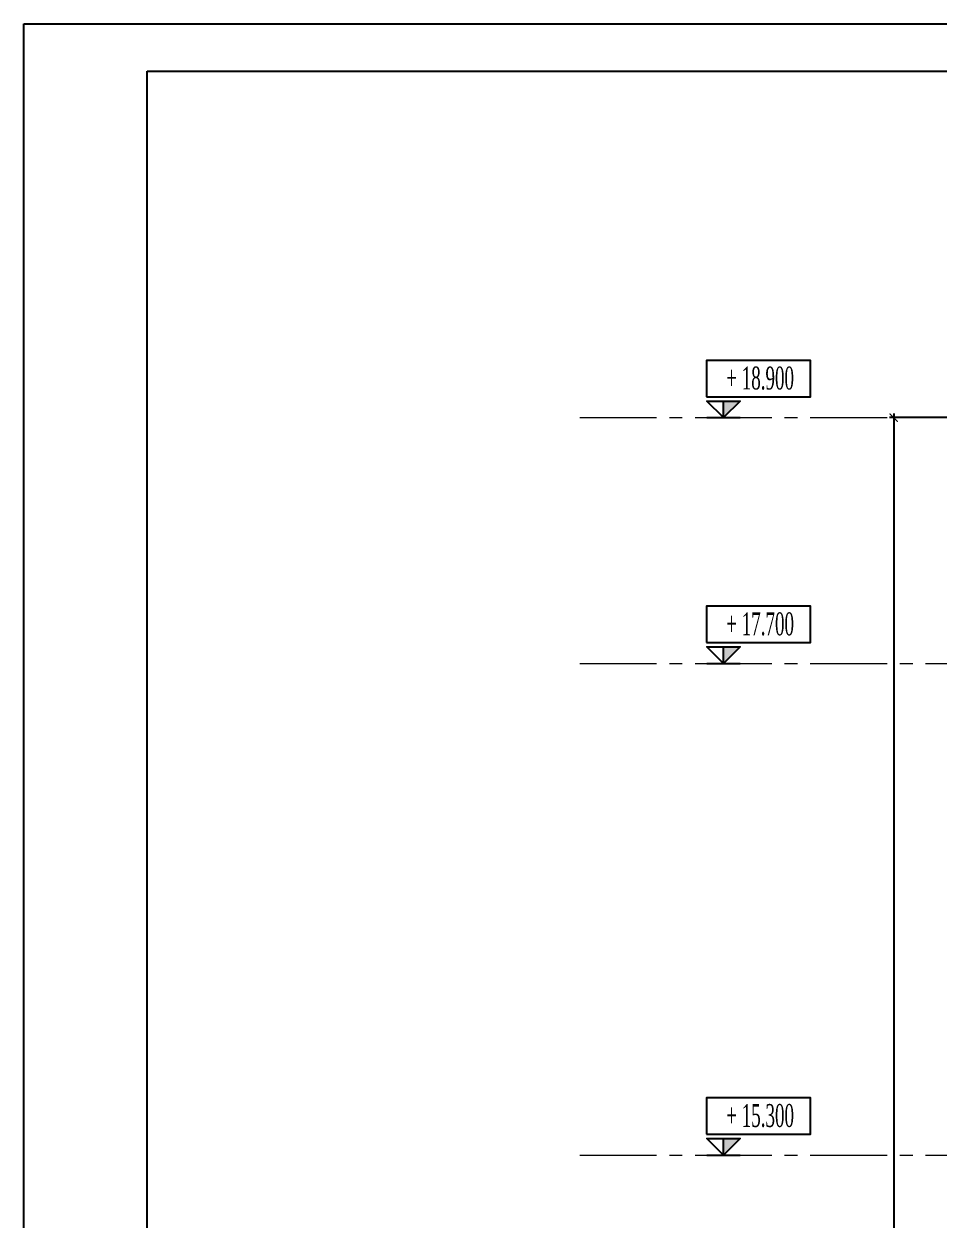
# Model space of a CAD drawing. Header units: millimetres. Extents: x 522695 to 636011, y 461124 to 505319.
# Drawn here: x 582372 to 586836, y 490053 to 495887 of the extents above; entities that cross this region are included whole.
import ezdxf
from ezdxf.enums import TextEntityAlignment as Align

# ---------------------------------------------------------------- set-up
doc = ezdxf.new("R2010")
doc.units = ezdxf.units.MM
doc.header["$LTSCALE"] = 500
doc.header["$MEASUREMENT"] = 0
doc.linetypes.add('CENTER2', pattern=[1.125, 0.75, -0.125, 0.125, -0.125])
doc.layers.get('0').update_dxf_attribs({"linetype": 'CONTINUOUS'})
doc.layers.get('DEFPOINTS').update_dxf_attribs({"color": 250, "linetype": 'CONTINUOUS'})
for name, color, linetype, lineweight in [('DH_KTHUOC', 8, 'CONTINUOUS', 5), ('DH_TRUC', 251, 'CENTER2', 5), ('TEXT', 3, 'CONTINUOUS', 25)]:
    doc.layers.add(name, color=color, linetype=linetype, lineweight=lineweight)
doc.layers.add('E_Thay', color=33, linetype='CONTINUOUS')
doc.layers.add('IN', color=5, linetype='CONTINUOUS')
doc.styles.add('DH_KITHUOC', font='arial.ttf')
doc.styles.add('ROMANSssss', font='vntimeh.shx', dxfattribs={"width": 0.55})
doc.dimstyles.new('DH_100s', dxfattribs={"dimtxt": 230, "dimasz": 100, "dimexe": 50, "dimexo": 0, "dimgap": 50, "dimtad": 1, "dimdec": 0, "dimzin": 0, "dimdsep": 46, "dimtxsty": 'DH_KITHUOC', "dimblk1": 'ARCHTICK', "dimblk2": 'ARCHTICK', "dimsah": 1, "dimcen": 90, "dimdle": 50, "dimclrd": 8, "dimclre": 8, "dimclrt": 4, "dimadec": 0, "dimazin": 0, "dimtfac": 100, "dimtdec": 0, "dimtofl": 0, "dimtmove": 2, "dimatfit": 3, "dimldrblk": 'ARCHTICK', "dimfxl": 1, "dimtolj": 2, "dimtzin": 0, "dimarcsym": 0})

# ---------------------------------------------------------------- blocks, each defined once
blk = doc.blocks.new('KHUNGTEN_A3')
at = {"color": 3}
blk.add_lwpolyline([(0, 14850), (21000, 14850), (21000, 0), (0, 0)], close=True, dxfattribs=at)
blk.add_lwpolyline([(379.8, 14704), (20854, 14704), (20854, 146), (379.8, 146)], close=True)
blk = doc.blocks.new('CosSan')
at = {"lineweight": 25}
blk.add_hatch(color=8, dxfattribs=at).paths.add_polyline_path([(160, 160), (0, 160), (0, 0)])
at = {"color": 8, "lineweight": 25}
for p, q in [((0, 0), (0, 160)), ((-160, 0), (160, 0))]:
    blk.add_line(p, q, dxfattribs=at)
blk.add_lwpolyline([(0, 0), (-160, 160), (160, 160)], close=True, dxfattribs=at)
at = {"color": 8}
blk.add_wipeout([(-161, 550), (-161, 200), (839, 200), (839, 550)], dxfattribs=at).dxf.layer = 'E_Thay'
at = {"color": 8, "lineweight": 25}
blk.add_lwpolyline([(-161, 200), (839, 200), (839, 550), (-161, 550)], close=True, dxfattribs=at)
at = {"layer": 'E_Thay', "color": 8, "lineweight": 25}
blk.add_line((-160, 160), (160, 160), dxfattribs=at)
at = {"style": 'ROMANSssss', "width": 0.55}
blk.add_attdef('%%P0,000', text='', height=220, dxfattribs=at).set_placement((353, 271), align=Align.CENTER)
blk = doc.blocks.new('_ARCHTICK')
at = {"color": 0, "linetype": 'ByBlock', "const_width": 0.15}
blk.add_lwpolyline([(-0.5, -0.5), (0.5, 0.5)], dxfattribs=at)
blk = doc.blocks.new('*D318')
at = {"layer": 'DEFPOINTS', "color": 0, "transparency": 16777216}
for p in [(587225.4, 493965), (586618.9, 474765), (587225.4, 474765)]:
    blk.add_point(p, dxfattribs=at)
at = {"layer": 'DH_KTHUOC', "color": 8, "lineweight": -2, "transparency": 16777216}
for p, q in [((587225.4, 493965), (586598.9, 493965)), ((586618.9, 493985), (586618.9, 474745)), ((587225.4, 474765), (586598.9, 474765))]:
    blk.add_line(p, q, dxfattribs=at)
at = {"layer": 'DH_KTHUOC', "color": 8, "lineweight": -2, "transparency": 16777216, "xscale": 40, "yscale": 40, "zscale": 40}
for p, rotation in [((586618.9, 493965), 90), ((586618.9, 474765), 270)]:
    blk.add_blockref('_ARCHTICK', p, dxfattribs=dict(at, rotation=rotation))
at = {"layer": 'DH_KTHUOC', "color": 4, "transparency": 16777216, "insert": (586552, 484365), "char_height": 92, "attachment_point": 5, "rotation": 90, "style": 'DH_KITHUOC'}
blk.add_mtext('\\A2;19200', dxfattribs=at)

msp = doc.modelspace()

# ---------------------------------------------------------------- linework, layer by layer
at = {"layer": 'DH_TRUC'}
for points in [[(585086.5, 493965), (609296.2, 493965)], [(585086.5, 492765), (609296.2, 492765)], [(585086.5, 490365), (609296.2, 490365)]]:
    msp.add_lwpolyline(points, dxfattribs=at)

# ---------------------------------------------------------------- block references
at = {"xscale": 1.584000000078231, "yscale": 1.584000000078231, "zscale": 1.584000000078231}
msp.add_blockref('KHUNGTEN_A3', (582372.2, 472364.8), dxfattribs=at)

# ---------------------------------------------------------------- dimensions: what is measured, and where the dimension line sits
at = {"layer": 'DH_KTHUOC'}
dim = msp.add_linear_dim(base=(586618.9, 474765), p1=(587225.4, 493965), p2=(587225.4, 474765), angle=90, dimstyle='DH_100s', override={"dimscale": 0.4, "dimarcsym": 2}, dxfattribs=at)
dim.commit()
dim.dimension.update_dxf_attribs({"geometry": '*D318', "text_midpoint": (586552, 484365)})

# ---------------------------------------------------------------- next in the draw order: block references
ref = msp.add_blockref('CosSan', (585787.2, 493965), dxfattribs=dict(xscale=0.5080000000000382, yscale=0.5080000000000382, zscale=0.5080000000000382))
ref.add_attrib('%%P0,000', '+ 18.900', dxfattribs={"layer": 'TEXT', "height": 111.76, "style": 'ROMANSssss', "width": 0.55}).set_placement((585966.7, 494102.5), align=Align.CENTER)
ref = msp.add_blockref('CosSan', (585787.2, 492765), dxfattribs=dict(xscale=0.5080000000000382, yscale=0.5080000000000382, zscale=0.5080000000000382))
ref.add_attrib('%%P0,000', '+ 17.700', dxfattribs={"layer": 'TEXT', "height": 111.76, "style": 'ROMANSssss', "width": 0.55}).set_placement((585966.7, 492902.5), align=Align.CENTER)
ref = msp.add_blockref('CosSan', (585787.2, 490365), dxfattribs=dict(xscale=0.5080000000000382, yscale=0.5080000000000382, zscale=0.5080000000000382))
ref.add_attrib('%%P0,000', '+ 15.300', dxfattribs={"layer": 'TEXT', "height": 111.76, "style": 'ROMANSssss', "width": 0.55}).set_placement((585966.7, 490502.5), align=Align.CENTER)

# ---------------------------------------------------------------- next in the draw order: linework, layer by layer
at = {"layer": 'IN'}
msp.add_lwpolyline([(582372.2, 495887.2), (615636.2, 495887.2), (615636.2, 472364.8), (582372.2, 472364.8)], close=True, dxfattribs=at)

doc.saveas('drawing.dxf')
